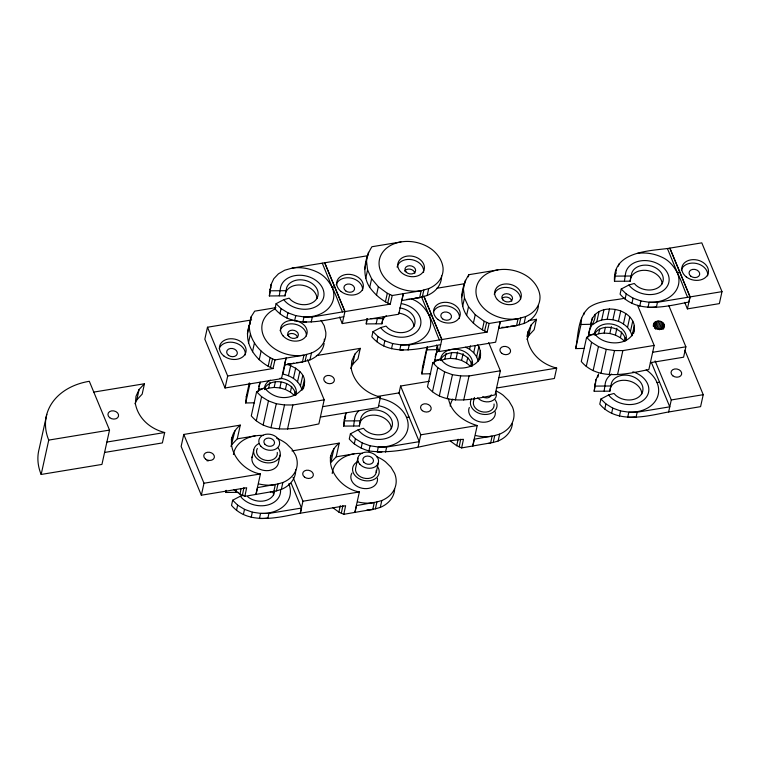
<?xml version="1.0" encoding="UTF-8"?>
<svg xmlns="http://www.w3.org/2000/svg" width="760" height="760" viewBox="0 0 760 760"><rect width="100%" height="100%" fill="white"/><g stroke="black" fill="none" stroke-linecap="round" stroke-linejoin="round"><path stroke-width="1.14" d="M233.652 489.525L239.923 494.123L244.853 496.328L246.667 487.739L201.343 495.216L181.136 446.424L183.777 434.445L240.293 425.134C219.535 441.608 239.058 470.497 260.433 473.964L255.854 494.513M291.954 450.908L339.235 443.118C318.488 459.591 338 488.481 359.385 491.948L354.806 512.496M528.361 320.653L536.456 319.314L531.088 325.062L527.981 331.873L527.364 339.283C530.233 354.198 542.403 364.496 556.672 368.096L554.372 378.499L496.575 388.027M238.174 492.318L225.929 492.48L226.129 490.381M254.534 402.791L245.679 402.981L246.278 396.663L249.318 382.888M343.805 316.683C321.727 320.986 292.153 329.07 274.949 308.864L276.089 303.705L283.87 299.62L289.151 298.158L291.08 300.181A16.178 12.236 12.5 0 0 315.466 300.333A16.178 12.236 12.5 0 0 308.579 281.523A16.178 12.236 12.5 0 0 286.587 287.897L285.048 295.849L269.353 295.953L271.092 284.477L273.799 278.692L278.435 273.828L284.696 270.218L292.144 268.109L367.707 255.721M269.353 295.953L271.092 284.477M450.442 441.113L456.712 445.702L461.643 447.916L463.457 439.327C431.955 441.455 400.662 455.24 368.933 450.946C361.427 448.818 354.359 445.008 349.258 439.005L350.398 433.846L358.178 429.761L363.47 428.298L365.389 430.322A16.178 12.236 12.5 0 0 389.776 430.474A16.178 12.236 12.5 0 0 382.888 411.663A16.178 12.236 12.5 0 0 360.895 418.038L359.356 425.99L343.672 426.094L344.261 419.776L346.303 412.69M343.672 426.094L345.401 414.618M383.344 316.787L381.938 323.808L366.253 323.912L366.748 318.649M430.711 373.749L421.866 373.939L422.455 367.622L427.025 346.969M421.866 373.939L427.481 346.693M584.525 348.403L575.681 348.593C578.379 334.742 577.676 317.651 588.943 307.524C599.327 300.143 612.76 300.894 624.692 298.176M575.681 348.593L581.001 324.501L581.6 318.183M684.827 350.236L703.228 394.687L700.587 406.657L666.207 412.395C644.803 416.717 616.284 423.681 599.773 404.168L600.913 399.009L608.693 394.924L613.985 393.462L615.904 395.485A16.178 12.236 12.5 0 0 640.29 395.637A16.178 12.236 12.5 0 0 633.403 376.827A16.178 12.236 12.5 0 0 611.41 383.202L609.871 391.153L594.178 391.257L595.916 379.781L598.623 373.996M594.178 391.257L595.916 379.781M614.489 281.285C612.494 252.111 646.903 251.085 667.422 248.53L669.845 248.13L690.08 296.846L688.94 302.014C666.862 306.308 637.279 314.393 620.075 294.187L621.224 289.028L628.995 284.952L634.286 283.48L636.215 285.503A16.178 12.236 12.5 0 0 660.592 285.665A16.178 12.236 12.5 0 0 653.704 266.845A16.178 12.236 12.5 0 0 631.712 273.22L630.173 281.181L614.489 281.285L616.217 269.8M653.79 323.874C652.745 329.783 664.012 331.664 664.354 325.432C663.47 319.551 652.85 319.533 653.286 326.183M264.413 389.101L264.812 386.317A16.178 12.236 12.5 0 1 270.332 380.114M285.048 295.849L285.313 293.997M359.356 425.99L359.623 424.137M381.938 323.808L382.337 321.014A16.178 12.236 12.5 0 1 386.317 315.77M440.601 360.069L440.99 357.276A16.178 12.236 12.5 0 1 460.341 349.97A16.178 12.236 12.5 0 1 472.112 365.987M594.548 333.792L594.804 331.93A16.178 12.236 12.5 0 1 614.156 324.615A16.178 12.236 12.5 0 1 625.926 340.641M609.871 391.153L610.27 388.369A16.178 12.236 12.5 0 1 627.551 380.589A16.178 12.236 12.5 0 1 641.839 393.908M630.173 281.181L630.572 278.388A16.178 12.236 12.5 0 1 647.852 270.608A16.178 12.236 12.5 0 1 662.14 283.926M242.402 495.235L243.912 487.635M341.344 513.218L342.865 505.618M459.192 446.813L460.702 439.213M332.595 507.509L338.874 512.107L343.805 514.311L345.61 505.723L297.948 513.617C276.545 517.94 248.026 524.894 231.524 505.39L232.664 500.232L240.435 496.147L243.608 495.264M285.998 358.112L281.495 378.651L225.036 387.99L204.829 339.197L207.48 327.227L251.636 319.95M244.853 496.328L276.45 490.875L277.97 483.94L282.844 482.543A32.347 24.481 12.5 0 0 295.611 455.269L291.963 449.131L286.491 443.745A32.347 24.481 12.5 0 0 276.697 438.254M403.237 293.692L398.734 314.231L342.276 323.57L339.587 317.062M343.805 514.311L375.402 508.858L376.922 501.933L381.795 500.536A32.347 24.481 12.5 0 0 394.563 473.262L390.906 467.115L385.434 461.728A32.347 24.481 12.5 0 0 376.618 456.627M500.137 321.66L495.634 342.209L439.175 351.538L436.487 345.04M461.643 447.916L493.24 442.453L494.76 435.527L499.633 434.131A32.347 24.481 12.5 0 0 512.401 406.856L508.753 400.71L503.281 395.333A32.347 24.481 12.5 0 0 496.356 391.077M653.486 326.363L654.246 322.895M654.018 326.695L655.034 322.078M654.569 328.405L656.079 321.47M655.567 329.203L657.333 321.119M656.934 329.127L658.702 321.043M658.331 329.327L660.098 321.242M659.642 329.802L661.409 321.717M661.048 329.356L662.568 322.43M662.216 329.099L663.48 323.323M663.081 328.966L664.088 324.349M663.594 328.89L664.354 325.432M46.787 414.361L39.197 448.713A64.714 48.972 12.5 0 0 41.154 474.449L101.935 464.426L109.525 430.084L89.319 381.292A64.704 48.963 12.5 0 0 48.745 440.097M41.163 474.449L48.745 440.097L109.525 430.084M135.033 403.769L136.809 399.883L139.108 389.481L144.466 383.743L93.613 392.122M144.466 383.743L142.177 394.136L136.809 399.883M139.108 389.481L136.002 396.292L135.375 403.702C138.244 418.617 150.413 428.916 164.682 432.516L162.383 442.928L104.585 452.447M201.343 495.216L203.993 483.236L183.777 434.445M225.036 387.99L227.686 376.01L207.48 327.227M274.997 359.926L273.001 368.543C256.548 361.959 242.487 343.434 249.27 325.337C249.156 340.983 261.088 354.236 274.997 359.926L303.943 355.148L311.467 353.02A32.347 24.481 12.5 0 0 325.812 332.234L324.235 325.745L321.091 320.454M275.927 307.648L254.695 311.153L251.227 316.654L249.337 325.261L250.487 323.427M248.444 342.998L250.344 334.39M231.306 439.954L231.819 437.674M231.002 446.509L234.925 430.873M252.481 351.794L254.381 343.197M231.885 444.562L237.262 438.833L240.293 425.134M225.929 492.48L226.385 490.418M245.679 402.981L249.992 383.477M259.207 359.755L261.108 351.148M287.403 364.43C328.282 379.572 286.273 414.618 264.375 387.714L256.604 391.79L251.275 415.881C268.118 435.717 297.141 428.317 318.858 423.918L324.188 399.827L307.572 359.708M235.875 492.271L236.332 490.209M258.172 391.295L260.195 382.109M279.309 295.745L280.402 288.297A22.106 16.729 12.5 0 1 310.213 277.295A22.106 16.729 12.5 0 1 319.703 303.952A22.106 16.729 12.5 0 1 284.981 301.159L283.87 299.62M239.923 494.123L241.11 488.747M268.175 366.32L270.066 357.713M236.521 510.311L237.661 505.144L232.664 500.232M256.281 420.802L261.601 396.71L256.604 391.79M279.946 313.785L281.086 308.617L276.089 303.705M252.006 457.634L253.716 449.891M264.727 389.576L268.66 388.123L269.923 382.394M243.371 514.52L244.511 509.361L237.661 505.144M263.131 425.011L268.451 400.919L261.601 396.71M286.805 317.993L287.945 312.835L281.086 308.617M268.66 388.123L274.151 387.429L275.415 381.691M256.063 494.484L257.583 487.597L277.97 483.94M284.477 364.99L286.206 358.074M251.19 517.332L252.329 512.173L244.511 509.361M270.949 427.823L276.269 403.731L268.451 400.919M274.151 387.429L279.86 387.885L281.133 382.147M284.933 364.942L282.91 374.119C291.394 375.782 299.972 381.339 302.024 390.203L304.304 379.876M294.623 320.805L295.763 315.647L287.945 312.835M295.25 392.084L294.49 395.533L290.396 392.084L285.409 389.471L286.672 383.733M288.448 375.706L290.728 365.38M279.205 429.039L284.525 404.947L292.856 404.985L324.188 399.827M290.396 392.084L291.659 386.346M293.436 378.309L295.716 367.992M280.145 455.183L278.435 462.925A13.48 10.203 12.5 0 1 262.219 470.05A13.48 10.203 12.5 0 1 252.529 455.933M297.54 381.767L299.82 371.44M267.795 518.519L268.916 513.428L301.52 508.05L291.223 483.426L288.791 483.825A32.024 24.235 12.5 0 1 260.585 513.389L259.464 518.481A32.024 24.235 12.5 0 0 267.587 518.025M287.536 429.077L292.856 404.985M311.21 322.059L312.331 316.967L344.945 311.524L324.719 262.808L344.926 311.591L342.276 323.57M300.466 385.814L302.746 375.497M303.382 388.892L304.389 384.294M276.45 490.875L281.323 489.431L282.844 482.543M284.687 364.962L302.423 362.035L309.947 359.908L311.467 353.02M293.056 477.365L302.936 501.22L300.295 513.2L301.52 508.05M401.717 300.57L419.662 297.616L421.183 290.728A32.347 24.481 12.5 0 1 379.705 258.476A32.347 24.481 12.5 0 1 432.345 249.802C437.883 254.362 442.215 260.556 443.051 267.815A32.347 24.481 12.5 0 1 428.706 288.601L421.183 290.728L392.236 295.507L390.241 304.123C381.909 300.732 375.003 294.576 369.721 287.375C361.788 275.053 364.363 258.505 371.934 246.734L400.976 241.946M365.683 278.569L367.574 269.971L366.5 260.917M330.258 457.938L330.762 455.658M333.868 448.856L330.837 462.545L336.214 456.817L339.235 443.118M350.835 368.391L352.611 364.496L354.91 354.103L360.278 348.356L316.35 355.594M369.721 287.375L371.621 278.777L367.574 269.971M360.278 348.356L357.979 358.748L352.611 364.496M366.253 323.912L367.394 318.753M376.447 295.336L378.347 286.729L371.621 278.777M399.712 307.923A16.178 12.236 12.5 0 1 413.772 326.401A16.178 12.236 12.5 0 1 387.98 328.13L386.051 326.106L380.76 327.579L372.989 331.654L371.839 336.822C389.044 357.029 418.627 348.945 440.705 344.641M353.618 425.885L354.711 418.437A22.106 16.729 12.5 0 1 358.891 410.695M376.2 323.703L377.34 318.535L383.078 318.649M338.874 512.107L340.299 505.656M385.405 301.901L387.305 293.293L378.347 286.729M354.264 443.925L355.404 438.757L350.398 433.846M376.846 341.734L377.986 336.575L372.989 331.654M357.856 458.128L355.585 468.378A10.517 7.951 12.5 0 0 365.807 478.467A10.517 7.951 12.5 0 0 376.228 470.402M361.114 448.134L362.254 442.976L355.404 438.757M383.695 345.952L384.835 340.784L377.986 336.575M354.91 354.103L351.804 360.905L351.177 368.324C354.046 383.23 366.225 393.528 380.484 397.128L378.185 407.541L320.397 417.069M355.005 512.468L356.526 505.581L376.922 501.933M401.916 300.542L403.446 293.654M368.933 450.946L370.072 445.787L362.254 442.976M391.514 348.764L392.654 343.596L384.835 340.784M376.209 472.501L378.47 462.26M385.538 452.133L386.659 447.041L419.263 441.664L399.057 392.882L378.1 396.33M408.101 350.018L409.231 344.916L487.141 332.091L489.136 323.475L518.082 318.706L525.606 316.578A32.347 24.481 12.5 0 0 539.952 295.792C539.115 288.534 534.783 282.34 529.255 277.78A32.347 24.481 12.5 0 0 476.605 286.453A32.347 24.481 12.5 0 0 518.082 318.706L516.562 325.594L498.617 328.548M398.895 393.651L400.577 386.033L429.4 381.273M375.402 508.858L380.276 507.414L381.795 500.536M415.017 298.091A32.347 24.481 12.5 0 0 419.662 297.616L427.186 295.488L428.706 288.601M477.755 344.831C491.454 368.419 450.898 375.943 440.562 358.673L432.782 362.757L427.462 386.849C444.305 406.676 473.318 399.276 495.045 394.887L500.365 370.785L488.689 342.599M436.591 349.647L437.095 347.358L437.142 349.638L427.186 349.847M434.093 363.403L437.731 346.645M418.133 446.794L420.784 434.815L400.577 386.033M439.175 351.538L441.826 339.568L423.861 296.201M432.459 391.77L437.779 367.678L432.782 362.757M440.914 360.544L444.837 359.091L446.101 353.352M439.308 395.979L444.638 371.887L437.779 367.678M487.141 332.091C478.809 328.709 471.912 322.553 466.621 315.352C458.698 303.031 461.263 286.473 468.834 274.702L497.876 269.923M444.837 359.091L450.328 358.387L451.601 352.659M468.359 276.858L468.834 274.702M462.583 306.546L464.483 297.948L463.41 288.895M447.127 398.791L452.456 374.699L444.638 371.887M450.328 358.387L456.048 358.853L457.567 351.966M466.621 315.352L468.521 306.745L464.483 297.948M471.684 361.902L470.677 366.491L466.573 363.042L461.586 360.44L463.106 353.552M455.382 400.007L460.712 375.915L469.043 375.953L500.365 370.785M473.347 323.304L475.247 314.706L468.521 306.745M466.573 363.042L467.846 357.305M480.491 350.844L478.211 361.171L476.644 356.782L473.717 352.726L469.613 349.277L470.373 345.838M473.717 352.726L475.237 345.847M463.714 400.045L469.043 375.953M456.712 445.702L458.147 439.251M482.315 329.878L484.205 321.271L475.247 314.706M476.644 356.782L478.923 346.455M479.56 359.851L480.577 355.262M474.44 397.423L473.433 401.974A10.517 7.951 12.5 0 0 483.654 412.062A10.517 7.951 12.5 0 0 494.067 404.006M472.644 446.101L477.223 425.543C464.369 421.838 451.031 412.832 448.523 398.82M472.853 446.063L474.373 439.185L494.76 435.527M498.826 328.519L500.346 321.632M493.24 442.453L498.113 441.009L499.633 434.131M510.729 326.097A32.347 24.481 12.5 0 0 516.562 325.594L524.086 323.466L525.606 316.578M526.965 336.49L527.981 331.873M527.022 339.349L528.798 335.464L531.088 325.062M536.456 319.314L534.156 329.716L528.798 335.464M583.803 314.688L584.307 312.388M581.001 324.501L590.957 324.283C592.914 301.957 630.287 305.681 634.306 325.498C635.75 346.332 603.829 347.785 594.377 333.327L586.596 337.402L581.276 361.503C598.12 381.33 627.133 373.93 648.859 369.531L654.179 345.439L637.564 305.32M588.164 336.908L592.306 317.851M593.265 334.695L588.677 334.609C588.658 327.18 595.792 322.202 595.089 314.26M586.274 366.415L591.593 342.323L586.596 337.402M592.809 324.587L596.79 321.784L599.07 311.457M594.728 335.188L598.652 333.744L599.668 329.156M596.79 321.784L601.692 319.969L603.972 309.652M593.123 370.633L598.452 346.541L591.593 342.323M618.469 266.076L618.925 264.014M598.652 333.744L604.143 333.041L605.416 327.303M601.692 319.969L607.192 319.276L609.472 308.949M597.939 377.093L598.395 375.022M600.942 373.445L606.271 349.344L598.452 346.541M604.143 333.041L609.862 333.498L611.382 326.619M607.192 319.276L612.902 319.732L615.182 309.405M624.435 281.067L625.537 273.628A22.106 16.729 12.5 0 1 655.348 262.618A22.106 16.729 12.5 0 1 664.829 289.275A22.106 16.729 12.5 0 1 630.106 286.482L628.995 284.952M625.252 337.706L624.492 341.145L620.388 337.697L615.4 335.084L616.92 328.206M634.306 325.498L632.025 335.815C630.467 328.928 624.739 323.959 618.44 321.319L620.72 310.992M604.133 391.048L605.226 383.61A22.106 16.729 12.5 0 1 611.667 374.072M625.081 299.108L626.221 293.949L621.224 289.028M609.197 374.661L614.526 350.559L622.858 350.597L654.179 345.439M620.388 337.697L621.661 331.959M623.428 323.931L625.717 313.604M604.77 409.089L605.919 403.921L600.913 399.009M631.931 303.316L633.07 298.158L626.221 293.949M627.532 327.38L629.812 317.053M617.528 374.699L622.858 350.597M611.629 413.298L612.769 408.139L605.919 403.921M630.458 331.436L632.738 321.109M633.631 333.355L634.391 329.916M639.749 306.128L640.889 300.969L633.07 298.158M619.447 416.109L620.587 410.951L612.769 408.139M656.336 307.382L657.466 302.29L722 291.64L701.793 242.858L669.845 248.121L690.051 296.903L687.401 308.883L719.35 303.62L722 291.64M636.044 417.297L637.174 412.205L669.778 406.828L651.367 362.434M668.639 411.93L671.279 399.95L655.111 360.915M668.714 305.368L685.881 346.807L683.591 357.209L650.37 362.681M305.073 361.304L306.613 354.407M422.313 296.885L423.852 289.988M519.213 324.862L520.752 317.955M247.37 333.944L251.227 316.654M364.61 269.524L368.467 252.234M461.51 297.492L465.367 280.212M270.474 367.346L272.545 358.824M387.714 302.926L389.785 294.405M484.614 330.904L486.685 322.382M258.637 386.716L260.034 382.565M435.166 356.639L436.212 353.533L438.995 349.933M269.952 289.636L270.854 287.707M246.278 396.663L247.18 394.725M344.261 419.776L345.619 416.888M422.455 367.622L423.814 364.733M615.077 274.968L615.98 273.03M594.776 384.94L595.678 383.012M306.403 322.031A32.024 24.235 12.5 0 1 302.879 322.022L304 316.93A32.024 24.235 12.5 0 0 332.205 287.365L334.637 286.966M436.724 288.287L464.616 283.698M344.926 311.591L390.241 304.123M656.127 306.888A32.024 24.235 12.5 0 1 648.005 307.344L649.135 302.252A32.024 24.235 12.5 0 0 677.341 272.688L679.763 272.289M403.294 349.99A32.024 24.235 12.5 0 1 399.769 349.98L400.9 344.878A32.024 24.235 12.5 0 0 429.105 315.315L431.528 314.916L441.845 339.483M227.686 376.01L273.001 368.543M106.885 442.054L164.682 432.516M322.687 406.666L380.484 397.128M685.881 346.807L652.669 352.288M498.873 377.634L556.672 368.096M237.262 438.833L255.113 435.888M406.534 417.44L408.965 417.041M657.048 382.603L659.481 382.204M420.784 434.815L477.223 425.543M671.279 399.95L703.228 394.687M336.214 456.817L354.065 453.872M203.993 483.236L260.433 473.964M302.936 501.22L359.385 491.948M615.628 276.117L631.313 276.013M270.493 290.795L286.188 290.69M370.709 318.677L377.34 318.535M595.317 386.099L611.011 385.994M344.812 420.935L360.497 420.831M657.466 302.29L649.135 302.252L640.889 300.969M312.331 316.967L304 316.93L295.763 315.647M409.231 344.916L400.9 344.878L392.654 343.596M637.174 412.205L628.843 412.167L620.587 410.951M386.659 447.041L378.328 447.003L370.072 445.787M268.916 513.428L260.585 513.389L252.329 512.173M434.862 359.964L439.451 360.05M258.675 388.997L262.124 389.063M606.271 349.344L614.526 350.559M452.456 374.699L460.712 375.915M276.269 403.731L284.525 404.947M612.902 319.732L618.44 321.319M609.862 333.498L615.4 335.084M456.048 358.853L461.586 360.44M279.86 387.885L285.409 389.471M484.205 321.271L489.136 323.475M387.305 293.293L392.236 295.507M465.623 347.197L469.613 349.277M608.693 394.924L609.805 396.463A22.106 16.729 12.5 0 0 645.183 398.601A22.106 16.729 12.5 0 0 632.871 371.83M380.76 327.579L381.872 329.118A22.106 16.729 12.5 0 0 418.152 330.201A22.106 16.729 12.5 0 0 401.574 303.658M358.178 429.761L359.29 431.3A22.106 16.729 12.5 0 0 395.57 432.383A22.106 16.729 12.5 0 0 378.993 405.84M240.435 496.147L241.547 497.686A22.106 16.729 12.5 0 0 266.731 505.238A22.106 16.729 12.5 0 0 280.526 489.421M687.648 297.245C680.941 282.919 677.711 263.957 661.466 257.003A31.986 23.18 12.1 0 0 637.269 253.431M439.413 339.881C432.706 325.546 429.476 306.584 413.24 299.63A31.986 23.18 12.1 0 0 411.084 298.709M342.522 311.923C335.806 297.587 332.576 278.635 316.341 271.681A31.986 23.18 12.1 0 0 292.144 268.109M684.703 302.375L687.401 308.883M667.422 248.53L677.341 272.688M423.871 296.248L431.528 314.916M421.439 296.647L429.105 315.315M322.287 263.207L332.205 287.365M681.311 270.18A13.48 10.203 12.5 0 1 696.492 263.473A13.48 10.203 12.5 0 1 707.636 275.861M646.19 369.863A32.024 24.235 12.5 0 1 657.286 397.49A32.024 24.235 12.5 0 1 628.843 412.167L627.712 417.259A32.024 24.235 12.5 0 0 634.714 416.964M594.434 334.372A16.178 12.236 12.5 0 1 612.028 327.721A16.178 12.236 12.5 0 1 625.613 340.917M440.619 359.727A16.178 12.236 12.5 0 1 458.213 353.077A16.178 12.236 12.5 0 1 471.798 366.263M280.003 378.271A16.178 12.236 12.5 0 1 295.934 395.029M264.442 388.759A16.178 12.236 12.5 0 1 282.026 382.109A16.178 12.236 12.5 0 1 295.621 395.295M538.403 305.909A32.347 24.481 12.5 0 1 524.086 323.466M433.371 311.99A13.48 10.203 12.5 0 1 448.846 306.261A13.48 10.203 12.5 0 1 459.42 318.516M507.984 326.591A10.517 7.951 12.5 0 1 506.369 327.075M505.514 327.237A10.517 7.951 12.5 0 1 501.923 327.247M494.219 294.243A13.48 10.203 12.5 0 1 509.076 287.726A13.48 10.203 12.5 0 1 520.553 299.516M502.256 298.272A5.396 4.075 12.5 0 1 507.889 297.359A5.396 4.075 12.5 0 1 511.756 301.178M398.572 313.082A16.178 12.236 12.5 0 1 413.905 326.562M379.762 398.354A32.024 24.235 12.5 0 1 408.148 425.866A32.024 24.235 12.5 0 1 378.328 447.003L377.207 452.095A32.024 24.235 12.5 0 0 381.9 452.038M359.755 423.206A16.178 12.236 12.5 0 1 377.036 415.425A16.178 12.236 12.5 0 1 391.324 428.744M495.653 391.666A10.517 7.951 12.5 0 1 491.131 401.261A10.517 7.951 12.5 0 1 477.688 397.869M475.56 435.49A32.347 24.481 12.5 0 0 492.109 436.259L490.589 443.137A32.347 24.481 12.5 0 1 488.3 443.45M450.195 406.087A32.347 24.481 12.5 0 1 452.779 399.066M512.43 423.453A32.347 24.481 12.5 0 1 498.113 441.009M491.292 394.849A5.396 4.075 12.5 0 1 482.714 396.739M495.036 399.693A13.48 10.203 12.5 0 1 484.776 414.485A13.48 10.203 12.5 0 1 471.438 398.962M495.254 411.825A13.48 10.203 12.5 0 1 480.728 421.999A13.48 10.203 12.5 0 1 469.319 407.512M441.579 275.776A32.347 24.481 12.5 0 1 427.186 295.488M336.186 284.858A13.48 10.203 12.5 0 1 351.376 278.16A13.48 10.203 12.5 0 1 362.51 290.538M409.469 299.108A10.517 7.951 12.5 0 1 406.837 299.383M397.1 267.14A13.48 10.203 12.5 0 1 412.176 259.749A13.48 10.203 12.5 0 1 423.538 272.422M404.643 271.159A5.396 4.075 12.5 0 1 410.305 269.211A5.396 4.075 12.5 0 1 414.856 273.21M285.447 293.065A16.178 12.236 12.5 0 1 302.727 285.285A16.178 12.236 12.5 0 1 317.015 298.604M357.722 501.894A32.347 24.481 12.5 0 0 374.272 502.664L372.751 509.542A32.347 24.481 12.5 0 1 366.918 510.045M332.224 473.556A32.347 24.481 12.5 0 1 362.273 453.406M394.659 488.784A32.347 24.481 12.5 0 1 380.276 507.414M377.197 466.099A13.48 10.203 12.5 0 1 373.284 479.769A13.48 10.203 12.5 0 1 354.996 475.484A13.48 10.203 12.5 0 1 357.846 461.558M377.416 478.22A13.48 10.203 12.5 0 1 362.311 488.3A13.48 10.203 12.5 0 1 351.88 473.109M274.692 491.036A16.178 12.236 12.5 0 1 264.537 500.831A16.178 12.236 12.5 0 1 247.655 496.707M272.945 491.881A16.178 12.236 12.5 0 1 273.581 495.131M324.14 343.416A32.347 24.481 12.5 0 1 309.947 359.908M296.59 362.539A32.347 24.481 12.5 0 0 302.423 362.035L303.943 355.148A32.347 24.481 12.5 0 1 265.297 339.34A32.347 24.481 12.5 0 1 275.234 308.921M324.292 339.122A32.347 24.481 12.5 0 1 324.339 341.269M219.232 348.441A13.48 10.203 12.5 0 1 234.707 342.712A13.48 10.203 12.5 0 1 245.28 354.958M293.844 363.033A10.517 7.951 12.5 0 1 292.229 363.527M291.374 363.679A10.517 7.951 12.5 0 1 287.784 363.688M280.079 330.695A13.48 10.203 12.5 0 1 294.937 324.168A13.48 10.203 12.5 0 1 306.413 335.967M287.403 335.578A5.396 4.075 12.5 0 1 293.065 333.63A5.396 4.075 12.5 0 1 297.616 337.63M277.276 452.418A10.517 7.951 12.5 0 1 265.506 460.284A10.517 7.951 12.5 0 1 257.365 448.438M258.77 483.911A32.347 24.481 12.5 0 0 275.32 484.671L273.799 491.558A32.347 24.481 12.5 0 1 270.341 491.967M233.405 454.508A32.347 24.481 12.5 0 1 263.321 435.423M295.726 469.718A32.347 24.481 12.5 0 1 281.323 489.431M278.245 448.105A13.48 10.203 12.5 0 1 274.331 461.785A13.48 10.203 12.5 0 1 256.044 457.501A13.48 10.203 12.5 0 1 258.894 443.574M206.881 460.731A5.396 4.085 12.5 0 1 208.278 460.93M686.28 276.897A13.48 10.203 12.5 0 0 708.216 273.286A13.48 10.203 12.5 0 0 690.935 259.844A13.48 10.203 12.5 0 0 686.28 276.897M690.84 276.203A5.396 4.075 12.5 0 0 699.608 274.759A5.396 4.075 12.5 0 0 692.692 269.382A5.396 4.075 12.5 0 0 690.84 276.203M672.828 375.81A5.396 4.085 12.5 0 0 681.596 374.357A5.396 4.085 12.5 0 0 674.69 368.98A5.396 4.085 12.5 0 0 672.828 375.81M501.704 353.286A5.396 4.085 12.4 0 0 510.483 351.842A5.396 4.085 12.4 0 0 503.567 346.465A5.396 4.085 12.4 0 0 501.704 353.286M325.527 382.318A5.396 4.085 12.4 0 0 334.305 380.874A5.396 4.085 12.4 0 0 327.389 375.497A5.396 4.085 12.4 0 0 325.527 382.318M442.615 318.867A5.396 4.075 12.5 0 0 451.392 317.423A5.396 4.075 12.5 0 0 444.476 312.047A5.396 4.075 12.5 0 0 442.615 318.867M497.325 299.535A13.48 10.203 12.5 0 0 520.267 299.469A13.48 10.203 12.5 0 0 506.35 283.936A13.48 10.203 12.5 0 0 497.325 299.535M438.055 319.561A13.48 10.203 12.5 0 0 459.99 315.941A13.48 10.203 12.5 0 0 442.709 302.508A13.48 10.203 12.5 0 0 438.055 319.561M502.939 299.924A5.396 4.075 12.5 0 0 512.116 299.896A5.396 4.075 12.5 0 0 506.55 293.683A5.396 4.075 12.5 0 0 502.939 299.924M422.332 410.675A5.396 4.085 12.5 0 0 431.101 409.222A5.396 4.085 12.5 0 0 424.194 403.854A5.396 4.085 12.5 0 0 422.332 410.675M345.714 290.89A5.396 4.075 12.5 0 0 354.483 289.446A5.396 4.075 12.5 0 0 347.577 284.069A5.396 4.075 12.5 0 0 345.714 290.89M400.425 271.567A13.48 10.203 12.5 0 0 423.367 271.491A13.48 10.203 12.5 0 0 409.45 255.958A13.48 10.203 12.5 0 0 400.425 271.567M341.154 291.584A13.48 10.203 12.5 0 0 363.09 287.964A13.48 10.203 12.5 0 0 345.809 274.531A13.48 10.203 12.5 0 0 341.154 291.584M406.04 271.947A5.396 4.075 12.5 0 0 415.216 271.918A5.396 4.075 12.5 0 0 409.649 265.715A5.396 4.075 12.5 0 0 406.04 271.947M359.851 464.265A10.517 7.951 12.5 0 0 377.739 464.217A10.517 7.951 12.5 0 0 366.89 452.105A10.517 7.951 12.5 0 0 359.851 464.265M304.484 477.071A5.396 4.085 12.5 0 0 313.262 475.627A5.396 4.085 12.5 0 0 306.346 470.25A5.396 4.085 12.5 0 0 304.484 477.071M363.897 462.279A5.396 4.075 12.5 0 0 373.074 462.251A5.396 4.075 12.5 0 0 367.507 456.048A5.396 4.075 12.5 0 0 363.897 462.279M109.715 417.705A5.396 4.085 12.4 0 0 118.493 416.262A5.396 4.085 12.4 0 0 111.578 410.884A5.396 4.085 12.4 0 0 109.715 417.705M228.475 355.309A5.396 4.075 12.5 0 0 237.253 353.865A5.396 4.075 12.5 0 0 230.337 348.488A5.396 4.075 12.5 0 0 228.475 355.309M283.185 335.986A13.48 10.203 12.5 0 0 306.128 335.91A13.48 10.203 12.5 0 0 292.21 320.378A13.48 10.203 12.5 0 0 283.185 335.986M223.915 356.003A13.48 10.203 12.5 0 0 245.851 352.383A13.48 10.203 12.5 0 0 228.57 338.95A13.48 10.203 12.5 0 0 223.915 356.003M288.8 336.366A5.396 4.075 12.5 0 0 297.977 336.338A5.396 4.075 12.5 0 0 292.41 330.135A5.396 4.075 12.5 0 0 288.8 336.366M260.898 446.281A10.517 7.951 12.5 0 0 278.797 446.224A10.517 7.951 12.5 0 0 267.938 434.122A10.517 7.951 12.5 0 0 260.898 446.281M205.542 459.087A5.396 4.085 12.5 0 0 214.31 457.644A5.396 4.085 12.5 0 0 207.394 452.266A5.396 4.085 12.5 0 0 205.542 459.087M264.945 444.296A5.396 4.075 12.5 0 0 274.123 444.267A5.396 4.075 12.5 0 0 268.555 438.064A5.396 4.075 12.5 0 0 264.945 444.296"/></g></svg>
